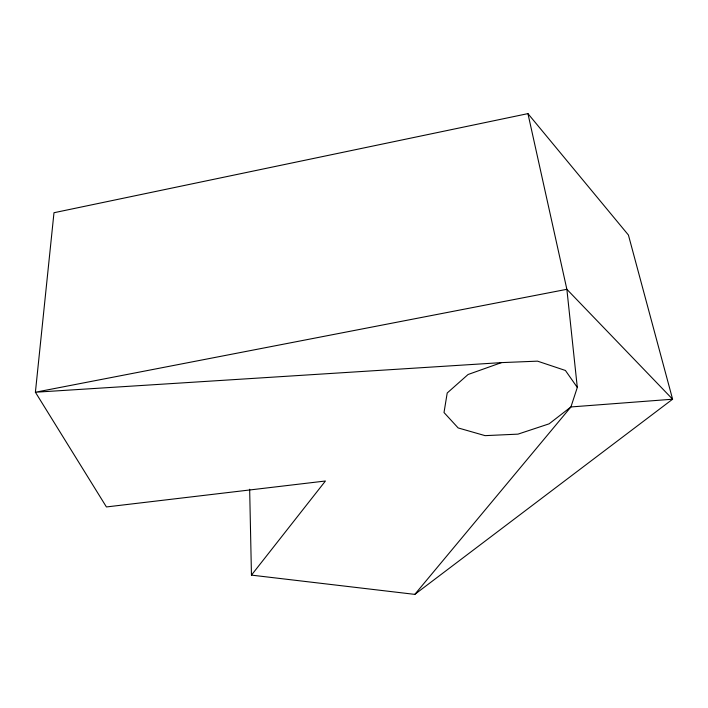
<?xml version="1.0" encoding="UTF-8"?>
<svg xmlns="http://www.w3.org/2000/svg" width="708" height="708" viewBox="0 0 708 708"><rect width="100%" height="100%" fill="white"/><g stroke="black" fill="none" stroke-linecap="round" stroke-linejoin="round"><path stroke-width="1.06" d="M251.455 575.117L325.423 481.006L106.421 506.946L35.4 392.232L53.985 212.727L527.938 113.625L566.869 289.306L577.303 387.444L570.922 406.95L414.808 594.375L251.455 575.117L249.659 489.246M414.808 594.375L672.6 399.215L628.421 235.029L527.938 113.625M501.441 362.62L468.068 374.505L447.208 392.993L444.013 412.534L458.147 427.933L485.095 435.641L517.999 434.137L549.125 423.827L570.922 406.95L672.6 399.215L566.869 289.306L35.4 392.232L501.441 362.62L537.531 361.151L565.418 370.47L577.303 387.444"/></g></svg>
